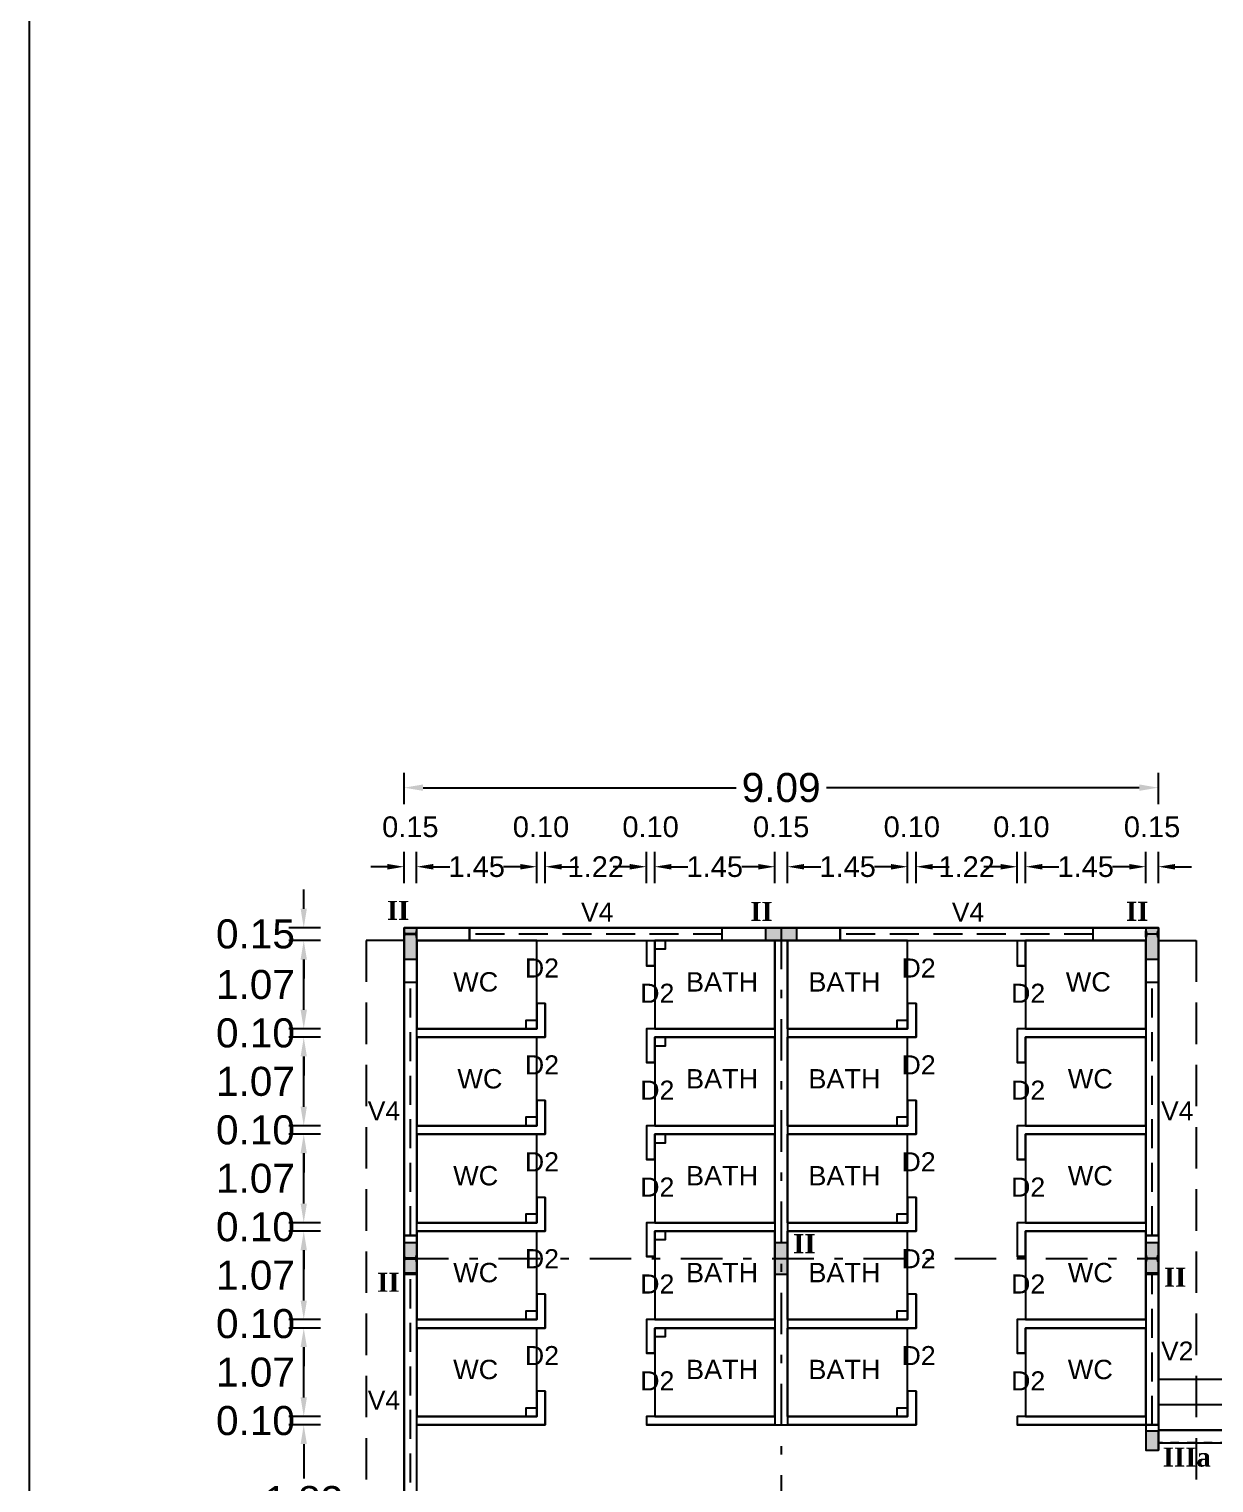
# Model space of a CAD drawing. Header units: metres. Extents: x 3715 to 4596, y 2418 to 2709.
# Drawn here: x 4028.15 to 4042.43, y 2505.42 to 2522.95 of the extents above; entities that cross this region are included whole.
import ezdxf

# ---------------------------------------------------------------- set-up
doc = ezdxf.new("R2010")
doc.units = ezdxf.units.M
doc.header["$MEASUREMENT"] = 0
doc.linetypes.add('DASHDOT', pattern=[1, 0.5, -0.25, 0, -0.25])
doc.linetypes.add('DASHED', pattern=[0.75, 0.5, -0.25])
for name, color, linetype in [('BLK_6_FLR_0_BLT_UP_AREA', 46, 'Continuous'), ('BLK_6_FLR_0_CARPET_AREA', 46, 'Continuous'), ('BLK_6_FLR_0_WASH', 55, 'Continuous'), ('BLK_6_FLR_0_WATER_CLOSET', 2, 'Continuous')]:
    doc.layers.add(name, color=color, linetype=linetype)
doc.styles.add('notes', font='arial.ttf')
doc.styles.get("Standard").update_dxf_attribs({"font": 'arial.ttf'})
doc.styles.add('Times New Roman$101', font='timesbd.ttf', dxfattribs={"height": 3.024})
doc.dimstyles.get("Standard").update_dxf_attribs({"dimtxt": 0.35, "dimasz": 0.23, "dimexe": 0.18, "dimexo": 0.0625, "dimgap": 0.09, "dimtad": 0, "dimtih": 1, "dimtoh": 1, "dimzin": 0, "dimdsep": 46, "dimtxsty": 'Standard', "dimcen": 0.09, "dimadec": 0, "dimazin": 0, "dimtfac": 1, "dimtofl": 0, "dimtmove": 2, "dimatfit": 3, "dimfxl": 0, "dimtolj": 1, "dimtzin": 0, "dimarcsym": 0})

# ---------------------------------------------------------------- blocks, each defined once
blk = doc.blocks.new('A$C459ead1b')
blk.add_lwpolyline([(-6, 1.5), (-6, -1.5), (-5.93, -1.5, 0.373885), (-5.76, -1.35), (-5.63, -0.41, -0.373885), (-5.27, -0.1), (-0.73, -0.1, -0.373885), (-0.37, -0.41), (-0.24, -1.35, 0.373885), (-0.07, -1.5), (0, -1.5), (0, 1.5), (-0.07, 1.5, 0.373885), (-0.24, 1.35), (-0.37, 0.41, -0.373885), (-0.73, 0.1), (-5.27, 0.1, -0.373885), (-5.63, 0.41), (-5.76, 1.35, 0.373885), (-5.93, 1.5)], format="xyb", close=True)
blk = doc.blocks.new('*D185')
at = {"color": 0, "lineweight": -2, "ltscale": 0.1}
for p, q in [((4031.661, 2506.123), (4031.281, 2506.123)), ((4031.461, 2505.893), (4031.461, 2505.478)), ((4031.461, 2504.525), (4031.461, 2504.94)), ((4031.661, 2504.295), (4031.281, 2504.295))]:
    blk.add_line(p, q, dxfattribs=at)
at = {"color": 0, "ltscale": 0.1}
for points in [[(4031.423, 2505.893), (4031.499, 2505.893), (4031.461, 2506.123)], [(4031.423, 2504.525), (4031.499, 2504.525), (4031.461, 2504.295)]]:
    blk.add_solid(points, dxfattribs=at)
at = {"color": 0, "ltscale": 0.1, "insert": (4031.461, 2505.209), "char_height": 0.35, "attachment_point": 5}
blk.add_mtext('\\A1;1.83', dxfattribs=at)
blk = doc.blocks.new('*D186')
at = {"color": 0, "lineweight": -2, "ltscale": 0.1}
for p, q in [((4031.461, 2506.455), (4031.461, 2506.685)), ((4031.661, 2506.225), (4031.281, 2506.225)), ((4031.661, 2506.123), (4031.281, 2506.123)), ((4031.461, 2505.893), (4031.461, 2505.663))]:
    blk.add_line(p, q, dxfattribs=at)
at = {"color": 0, "ltscale": 0.1}
for points in [[(4031.423, 2506.455), (4031.499, 2506.455), (4031.461, 2506.225)], [(4031.423, 2505.893), (4031.499, 2505.893), (4031.461, 2506.123)]]:
    blk.add_solid(points, dxfattribs=at)
at = {"color": 0, "ltscale": 0.1, "insert": (4030.879, 2506.174), "char_height": 0.35, "attachment_point": 5}
blk.add_mtext('\\A1;0.10', dxfattribs=at)
blk = doc.blocks.new('*D187')
at = {"color": 0, "lineweight": -2, "ltscale": 0.1}
for p, q in [((4031.661, 2507.292), (4031.281, 2507.292)), ((4031.461, 2506.455), (4031.461, 2507.062)), ((4031.661, 2506.225), (4031.281, 2506.225))]:
    blk.add_line(p, q, dxfattribs=at)
at = {"color": 0, "ltscale": 0.1}
for points in [[(4031.423, 2507.062), (4031.499, 2507.062), (4031.461, 2507.292)], [(4031.423, 2506.455), (4031.499, 2506.455), (4031.461, 2506.225)]]:
    blk.add_solid(points, dxfattribs=at)
at = {"color": 0, "ltscale": 0.1, "insert": (4030.879, 2506.758), "char_height": 0.35, "attachment_point": 5}
blk.add_mtext('\\A1;1.07', dxfattribs=at)
blk = doc.blocks.new('*D188')
at = {"color": 0, "lineweight": -2, "ltscale": 0.1}
for p, q in [((4031.461, 2507.623), (4031.461, 2507.853)), ((4031.661, 2507.393), (4031.281, 2507.393)), ((4031.661, 2507.292), (4031.281, 2507.292)), ((4031.461, 2507.062), (4031.461, 2506.832))]:
    blk.add_line(p, q, dxfattribs=at)
at = {"color": 0, "ltscale": 0.1}
for points in [[(4031.423, 2507.623), (4031.499, 2507.623), (4031.461, 2507.393)], [(4031.423, 2507.062), (4031.499, 2507.062), (4031.461, 2507.292)]]:
    blk.add_solid(points, dxfattribs=at)
at = {"color": 0, "ltscale": 0.1, "insert": (4030.879, 2507.343), "char_height": 0.35, "attachment_point": 5}
blk.add_mtext('\\A1;0.10', dxfattribs=at)
blk = doc.blocks.new('*D189')
at = {"color": 0, "lineweight": -2, "ltscale": 0.1}
for p, q in [((4031.661, 2508.46), (4031.281, 2508.46)), ((4031.461, 2507.623), (4031.461, 2508.23)), ((4031.661, 2507.393), (4031.281, 2507.393))]:
    blk.add_line(p, q, dxfattribs=at)
at = {"color": 0, "ltscale": 0.1}
for points in [[(4031.423, 2508.23), (4031.499, 2508.23), (4031.461, 2508.46)], [(4031.423, 2507.623), (4031.499, 2507.623), (4031.461, 2507.393)]]:
    blk.add_solid(points, dxfattribs=at)
at = {"color": 0, "ltscale": 0.1, "insert": (4030.879, 2507.927), "char_height": 0.35, "attachment_point": 5}
blk.add_mtext('\\A1;1.07', dxfattribs=at)
blk = doc.blocks.new('*D190')
at = {"color": 0, "lineweight": -2, "ltscale": 0.1}
for p, q in [((4031.461, 2508.792), (4031.461, 2509.022)), ((4031.661, 2508.562), (4031.281, 2508.562)), ((4031.661, 2508.46), (4031.281, 2508.46)), ((4031.461, 2508.23), (4031.461, 2508))]:
    blk.add_line(p, q, dxfattribs=at)
at = {"color": 0, "ltscale": 0.1}
for points in [[(4031.423, 2508.792), (4031.499, 2508.792), (4031.461, 2508.562)], [(4031.423, 2508.23), (4031.499, 2508.23), (4031.461, 2508.46)]]:
    blk.add_solid(points, dxfattribs=at)
at = {"color": 0, "ltscale": 0.1, "insert": (4030.879, 2508.511), "char_height": 0.35, "attachment_point": 5}
blk.add_mtext('\\A1;0.10', dxfattribs=at)
blk = doc.blocks.new('*D191')
at = {"color": 0, "lineweight": -2, "ltscale": 0.1}
for p, q in [((4031.661, 2509.629), (4031.281, 2509.629)), ((4031.461, 2508.792), (4031.461, 2509.399)), ((4031.661, 2508.562), (4031.281, 2508.562))]:
    blk.add_line(p, q, dxfattribs=at)
at = {"color": 0, "ltscale": 0.1}
for points in [[(4031.423, 2509.399), (4031.499, 2509.399), (4031.461, 2509.629)], [(4031.423, 2508.792), (4031.499, 2508.792), (4031.461, 2508.562)]]:
    blk.add_solid(points, dxfattribs=at)
at = {"color": 0, "ltscale": 0.1, "insert": (4030.879, 2509.095), "char_height": 0.35, "attachment_point": 5}
blk.add_mtext('\\A1;1.07', dxfattribs=at)
blk = doc.blocks.new('*D192')
at = {"color": 0, "lineweight": -2, "ltscale": 0.1}
for p, q in [((4031.461, 2509.96), (4031.461, 2510.19)), ((4031.661, 2509.73), (4031.281, 2509.73)), ((4031.661, 2509.629), (4031.281, 2509.629)), ((4031.461, 2509.399), (4031.461, 2509.169))]:
    blk.add_line(p, q, dxfattribs=at)
at = {"color": 0, "ltscale": 0.1}
for points in [[(4031.423, 2509.96), (4031.499, 2509.96), (4031.461, 2509.73)], [(4031.423, 2509.399), (4031.499, 2509.399), (4031.461, 2509.629)]]:
    blk.add_solid(points, dxfattribs=at)
at = {"color": 0, "ltscale": 0.1, "insert": (4030.879, 2509.679), "char_height": 0.35, "attachment_point": 5}
blk.add_mtext('\\A1;0.10', dxfattribs=at)
blk = doc.blocks.new('*D193')
at = {"color": 0, "lineweight": -2, "ltscale": 0.1}
for p, q in [((4031.661, 2510.797), (4031.281, 2510.797)), ((4031.461, 2509.96), (4031.461, 2510.567)), ((4031.661, 2509.73), (4031.281, 2509.73))]:
    blk.add_line(p, q, dxfattribs=at)
at = {"color": 0, "ltscale": 0.1}
for points in [[(4031.423, 2510.567), (4031.499, 2510.567), (4031.461, 2510.797)], [(4031.423, 2509.96), (4031.499, 2509.96), (4031.461, 2509.73)]]:
    blk.add_solid(points, dxfattribs=at)
at = {"color": 0, "ltscale": 0.1, "insert": (4030.879, 2510.264), "char_height": 0.35, "attachment_point": 5}
blk.add_mtext('\\A1;1.07', dxfattribs=at)
blk = doc.blocks.new('*D194')
at = {"color": 0, "lineweight": -2, "ltscale": 0.1}
for p, q in [((4031.461, 2511.129), (4031.461, 2511.359)), ((4031.661, 2510.899), (4031.281, 2510.899)), ((4031.661, 2510.797), (4031.281, 2510.797)), ((4031.461, 2510.567), (4031.461, 2510.337))]:
    blk.add_line(p, q, dxfattribs=at)
at = {"color": 0, "ltscale": 0.1}
for points in [[(4031.423, 2511.129), (4031.499, 2511.129), (4031.461, 2510.899)], [(4031.423, 2510.567), (4031.499, 2510.567), (4031.461, 2510.797)]]:
    blk.add_solid(points, dxfattribs=at)
at = {"color": 0, "ltscale": 0.1, "insert": (4030.879, 2510.848), "char_height": 0.35, "attachment_point": 5}
blk.add_mtext('\\A1;0.10', dxfattribs=at)
blk = doc.blocks.new('*D195')
at = {"color": 0, "lineweight": -2, "ltscale": 0.1}
for p, q in [((4031.661, 2511.965), (4031.281, 2511.965)), ((4031.461, 2511.129), (4031.461, 2511.735)), ((4031.661, 2510.899), (4031.281, 2510.899))]:
    blk.add_line(p, q, dxfattribs=at)
at = {"color": 0, "ltscale": 0.1}
for points in [[(4031.423, 2511.735), (4031.499, 2511.735), (4031.461, 2511.965)], [(4031.423, 2511.129), (4031.499, 2511.129), (4031.461, 2510.899)]]:
    blk.add_solid(points, dxfattribs=at)
at = {"color": 0, "ltscale": 0.1, "insert": (4030.879, 2511.432), "char_height": 0.35, "attachment_point": 5}
blk.add_mtext('\\A1;1.07', dxfattribs=at)
blk = doc.blocks.new('*D196')
at = {"color": 0, "lineweight": -2, "ltscale": 0.1}
for p, q in [((4031.461, 2512.348), (4031.461, 2512.578)), ((4031.661, 2512.118), (4031.281, 2512.118)), ((4031.661, 2511.965), (4031.281, 2511.965)), ((4031.461, 2511.735), (4031.461, 2511.505))]:
    blk.add_line(p, q, dxfattribs=at)
at = {"color": 0, "ltscale": 0.1}
for points in [[(4031.423, 2512.348), (4031.499, 2512.348), (4031.461, 2512.118)], [(4031.423, 2511.735), (4031.499, 2511.735), (4031.461, 2511.965)]]:
    blk.add_solid(points, dxfattribs=at)
at = {"color": 0, "ltscale": 0.1, "insert": (4030.879, 2512.042), "char_height": 0.35, "attachment_point": 5}
blk.add_mtext('\\A1;0.15', dxfattribs=at)
blk = doc.blocks.new('*D55')
at = {"color": 0, "lineweight": -2, "ltscale": 0.1}
for p, q in [((4032.67, 2512.654), (4032.67, 2513.034)), ((4032.822, 2512.654), (4032.822, 2513.034)), ((4032.47, 2512.854), (4032.27, 2512.854)), ((4033.022, 2512.854), (4033.222, 2512.854))]:
    blk.add_line(p, q, dxfattribs=at)
at = {"color": 0, "ltscale": 0.1}
for points in [[(4032.47, 2512.887), (4032.47, 2512.82), (4032.67, 2512.854)], [(4033.022, 2512.887), (4033.022, 2512.82), (4032.822, 2512.854)]]:
    blk.add_solid(points, dxfattribs=at)
at = {"color": 0, "ltscale": 0.1, "insert": (4032.746, 2513.334), "char_height": 0.25, "attachment_point": 5}
blk.add_mtext('\\A1;0.15', dxfattribs=at)
blk = doc.blocks.new('*D197')
at = {"color": 0, "lineweight": -2, "ltscale": 0.1}
for p, q in [((4032.822, 2512.654), (4032.822, 2513.034)), ((4034.27, 2512.654), (4034.27, 2513.034)), ((4033.022, 2512.854), (4033.142, 2512.854)), ((4034.07, 2512.854), (4033.95, 2512.854))]:
    blk.add_line(p, q, dxfattribs=at)
at = {"color": 0, "ltscale": 0.1}
for points in [[(4033.022, 2512.887), (4033.022, 2512.82), (4032.822, 2512.854)], [(4034.07, 2512.887), (4034.07, 2512.82), (4034.27, 2512.854)]]:
    blk.add_solid(points, dxfattribs=at)
at = {"color": 0, "ltscale": 0.1, "insert": (4033.546, 2512.854), "char_height": 0.25, "attachment_point": 5}
blk.add_mtext('\\A1;1.45', dxfattribs=at)
blk = doc.blocks.new('*D198')
at = {"color": 0, "lineweight": -2, "ltscale": 0.1}
for p, q in [((4034.27, 2512.654), (4034.27, 2513.034)), ((4034.372, 2512.654), (4034.372, 2513.034)), ((4034.07, 2512.854), (4033.87, 2512.854)), ((4034.572, 2512.854), (4034.772, 2512.854))]:
    blk.add_line(p, q, dxfattribs=at)
at = {"color": 0, "ltscale": 0.1}
for points in [[(4034.07, 2512.887), (4034.07, 2512.82), (4034.27, 2512.854)], [(4034.572, 2512.887), (4034.572, 2512.82), (4034.372, 2512.854)]]:
    blk.add_solid(points, dxfattribs=at)
at = {"color": 0, "ltscale": 0.1, "insert": (4034.321, 2513.334), "char_height": 0.25, "attachment_point": 5}
blk.add_mtext('\\A1;0.10', dxfattribs=at)
blk = doc.blocks.new('*D199')
at = {"color": 0, "lineweight": -2, "ltscale": 0.1}
for p, q in [((4034.372, 2512.654), (4034.372, 2513.034)), ((4035.591, 2512.654), (4035.591, 2513.034)), ((4034.572, 2512.854), (4034.58, 2512.854)), ((4035.391, 2512.854), (4035.383, 2512.854))]:
    blk.add_line(p, q, dxfattribs=at)
at = {"color": 0, "ltscale": 0.1}
for points in [[(4034.572, 2512.887), (4034.572, 2512.82), (4034.372, 2512.854)], [(4035.391, 2512.887), (4035.391, 2512.82), (4035.591, 2512.854)]]:
    blk.add_solid(points, dxfattribs=at)
at = {"color": 0, "ltscale": 0.1, "insert": (4034.981, 2512.854), "char_height": 0.25, "attachment_point": 5}
blk.add_mtext('\\A1;1.22', dxfattribs=at)
blk = doc.blocks.new('*D200')
at = {"color": 0, "lineweight": -2, "ltscale": 0.1}
for p, q in [((4035.591, 2512.654), (4035.591, 2513.034)), ((4035.692, 2512.654), (4035.692, 2513.034)), ((4035.391, 2512.854), (4035.191, 2512.854)), ((4035.892, 2512.854), (4036.092, 2512.854))]:
    blk.add_line(p, q, dxfattribs=at)
at = {"color": 0, "ltscale": 0.1}
for points in [[(4035.391, 2512.887), (4035.391, 2512.82), (4035.591, 2512.854)], [(4035.892, 2512.887), (4035.892, 2512.82), (4035.692, 2512.854)]]:
    blk.add_solid(points, dxfattribs=at)
at = {"color": 0, "ltscale": 0.1, "insert": (4035.642, 2513.334), "char_height": 0.25, "attachment_point": 5}
blk.add_mtext('\\A1;0.10', dxfattribs=at)
blk = doc.blocks.new('*D201')
at = {"color": 0, "lineweight": -2, "ltscale": 0.1}
for p, q in [((4035.692, 2512.654), (4035.692, 2513.034)), ((4037.14, 2512.654), (4037.14, 2513.034)), ((4035.892, 2512.854), (4036.012, 2512.854)), ((4036.94, 2512.854), (4036.82, 2512.854))]:
    blk.add_line(p, q, dxfattribs=at)
at = {"color": 0, "ltscale": 0.1}
for points in [[(4035.892, 2512.887), (4035.892, 2512.82), (4035.692, 2512.854)], [(4036.94, 2512.887), (4036.94, 2512.82), (4037.14, 2512.854)]]:
    blk.add_solid(points, dxfattribs=at)
at = {"color": 0, "ltscale": 0.1, "insert": (4036.416, 2512.854), "char_height": 0.25, "attachment_point": 5}
blk.add_mtext('\\A1;1.45', dxfattribs=at)
blk = doc.blocks.new('*D202')
at = {"color": 0, "lineweight": -2, "ltscale": 0.1}
for p, q in [((4037.14, 2512.654), (4037.14, 2513.034)), ((4037.293, 2512.654), (4037.293, 2513.034)), ((4036.94, 2512.854), (4036.74, 2512.854)), ((4037.493, 2512.854), (4037.693, 2512.854))]:
    blk.add_line(p, q, dxfattribs=at)
at = {"color": 0, "ltscale": 0.1}
for points in [[(4036.94, 2512.887), (4036.94, 2512.82), (4037.14, 2512.854)], [(4037.493, 2512.887), (4037.493, 2512.82), (4037.293, 2512.854)]]:
    blk.add_solid(points, dxfattribs=at)
at = {"color": 0, "ltscale": 0.1, "insert": (4037.216, 2513.334), "char_height": 0.25, "attachment_point": 5}
blk.add_mtext('\\A1;0.15', dxfattribs=at)
blk = doc.blocks.new('*D203')
at = {"color": 0, "lineweight": -2, "ltscale": 0.1}
for p, q in [((4037.293, 2512.654), (4037.293, 2513.034)), ((4038.74, 2512.654), (4038.74, 2513.034)), ((4037.493, 2512.854), (4037.613, 2512.854)), ((4038.54, 2512.854), (4038.42, 2512.854))]:
    blk.add_line(p, q, dxfattribs=at)
at = {"color": 0, "ltscale": 0.1}
for points in [[(4037.493, 2512.887), (4037.493, 2512.82), (4037.293, 2512.854)], [(4038.54, 2512.887), (4038.54, 2512.82), (4038.74, 2512.854)]]:
    blk.add_solid(points, dxfattribs=at)
at = {"color": 0, "ltscale": 0.1, "insert": (4038.017, 2512.854), "char_height": 0.25, "attachment_point": 5}
blk.add_mtext('\\A1;1.45', dxfattribs=at)
blk = doc.blocks.new('*D204')
at = {"color": 0, "lineweight": -2, "ltscale": 0.1}
for p, q in [((4038.74, 2512.654), (4038.74, 2513.034)), ((4038.842, 2512.654), (4038.842, 2513.034)), ((4038.54, 2512.854), (4038.34, 2512.854)), ((4039.042, 2512.854), (4039.242, 2512.854))]:
    blk.add_line(p, q, dxfattribs=at)
at = {"color": 0, "ltscale": 0.1}
for points in [[(4038.54, 2512.887), (4038.54, 2512.82), (4038.74, 2512.854)], [(4039.042, 2512.887), (4039.042, 2512.82), (4038.842, 2512.854)]]:
    blk.add_solid(points, dxfattribs=at)
at = {"color": 0, "ltscale": 0.1, "insert": (4038.791, 2513.334), "char_height": 0.25, "attachment_point": 5}
blk.add_mtext('\\A1;0.10', dxfattribs=at)
blk = doc.blocks.new('*D205')
at = {"color": 0, "lineweight": -2, "ltscale": 0.1}
for p, q in [((4038.842, 2512.654), (4038.842, 2513.034)), ((4040.061, 2512.654), (4040.061, 2513.034)), ((4039.042, 2512.854), (4039.05, 2512.854)), ((4039.861, 2512.854), (4039.853, 2512.854))]:
    blk.add_line(p, q, dxfattribs=at)
at = {"color": 0, "ltscale": 0.1}
for points in [[(4039.042, 2512.887), (4039.042, 2512.82), (4038.842, 2512.854)], [(4039.861, 2512.887), (4039.861, 2512.82), (4040.061, 2512.854)]]:
    blk.add_solid(points, dxfattribs=at)
at = {"color": 0, "ltscale": 0.1, "insert": (4039.452, 2512.854), "char_height": 0.25, "attachment_point": 5}
blk.add_mtext('\\A1;1.22', dxfattribs=at)
blk = doc.blocks.new('*D206')
at = {"color": 0, "lineweight": -2, "ltscale": 0.1}
for p, q in [((4040.061, 2512.654), (4040.061, 2513.034)), ((4040.163, 2512.654), (4040.163, 2513.034)), ((4039.861, 2512.854), (4039.661, 2512.854)), ((4040.363, 2512.854), (4040.563, 2512.854))]:
    blk.add_line(p, q, dxfattribs=at)
at = {"color": 0, "ltscale": 0.1}
for points in [[(4039.861, 2512.887), (4039.861, 2512.82), (4040.061, 2512.854)], [(4040.363, 2512.887), (4040.363, 2512.82), (4040.163, 2512.854)]]:
    blk.add_solid(points, dxfattribs=at)
at = {"color": 0, "ltscale": 0.1, "insert": (4040.112, 2513.334), "char_height": 0.25, "attachment_point": 5}
blk.add_mtext('\\A1;0.10', dxfattribs=at)
blk = doc.blocks.new('*D207')
at = {"color": 0, "lineweight": -2, "ltscale": 0.1}
for p, q in [((4040.163, 2512.654), (4040.163, 2513.034)), ((4041.611, 2512.654), (4041.611, 2513.034)), ((4040.363, 2512.854), (4040.483, 2512.854)), ((4041.411, 2512.854), (4041.291, 2512.854))]:
    blk.add_line(p, q, dxfattribs=at)
at = {"color": 0, "ltscale": 0.1}
for points in [[(4040.363, 2512.887), (4040.363, 2512.82), (4040.163, 2512.854)], [(4041.411, 2512.887), (4041.411, 2512.82), (4041.611, 2512.854)]]:
    blk.add_solid(points, dxfattribs=at)
at = {"color": 0, "ltscale": 0.1, "insert": (4040.887, 2512.854), "char_height": 0.25, "attachment_point": 5}
blk.add_mtext('\\A1;1.45', dxfattribs=at)
blk = doc.blocks.new('*D208')
at = {"color": 0, "lineweight": -2, "ltscale": 0.1}
for p, q in [((4041.611, 2512.654), (4041.611, 2513.034)), ((4041.763, 2512.654), (4041.763, 2513.034)), ((4041.411, 2512.854), (4041.211, 2512.854)), ((4041.963, 2512.854), (4042.163, 2512.854))]:
    blk.add_line(p, q, dxfattribs=at)
at = {"color": 0, "ltscale": 0.1}
for points in [[(4041.411, 2512.887), (4041.411, 2512.82), (4041.611, 2512.854)], [(4041.963, 2512.887), (4041.963, 2512.82), (4041.763, 2512.854)]]:
    blk.add_solid(points, dxfattribs=at)
at = {"color": 0, "ltscale": 0.1, "insert": (4041.687, 2513.334), "char_height": 0.25, "attachment_point": 5}
blk.add_mtext('\\A1;0.15', dxfattribs=at)
blk = doc.blocks.new('*D209')
at = {"color": 0, "lineweight": -2, "ltscale": 0.1}
for p, q in [((4032.67, 2513.607), (4032.67, 2513.987)), ((4041.763, 2513.607), (4041.763, 2513.987)), ((4032.9, 2513.807), (4036.672, 2513.807)), ((4041.533, 2513.807), (4037.761, 2513.807))]:
    blk.add_line(p, q, dxfattribs=at)
at = {"color": 0, "ltscale": 0.1}
for points in [[(4032.9, 2513.846), (4032.9, 2513.769), (4032.67, 2513.807)], [(4041.533, 2513.846), (4041.533, 2513.769), (4041.763, 2513.807)]]:
    blk.add_solid(points, dxfattribs=at)
at = {"color": 0, "ltscale": 0.1, "insert": (4037.216, 2513.807), "char_height": 0.35, "attachment_point": 5}
blk.add_mtext('\\A1;9.09', dxfattribs=at)

msp = doc.modelspace()

# ---------------------------------------------------------------- hatches: boundary and pattern name
h = msp.add_hatch(color=1)
h.dxf.hatch_style = 1
h.paths.add_polyline_path([(4032.82224, 2512.1178), (4032.66984, 2512.1178), (4032.66984, 2511.7378), (4032.82224, 2511.7378)])
h = msp.add_hatch(color=1)
h.dxf.hatch_style = 1
h.paths.add_polyline_path([(4037.02644, 2512.1178), (4037.02644, 2511.9654), (4037.40644, 2511.9654), (4037.40644, 2512.1178)])
h = msp.add_hatch(color=1)
h.dxf.hatch_style = 1
h.paths.add_polyline_path([(4041.76304, 2512.1178), (4041.61064, 2512.1178), (4041.61064, 2511.7378), (4041.76304, 2511.7378)])
h = msp.add_hatch(color=1)
h.dxf.hatch_style = 1
h.paths.add_polyline_path([(4032.82224, 2508.32), (4032.66984, 2508.32), (4032.66984, 2507.94), (4032.82224, 2507.94)])
h = msp.add_hatch(color=1)
h.dxf.hatch_style = 1
h.paths.add_polyline_path([(4037.29264, 2508.32), (4037.14024, 2508.32), (4037.14024, 2507.94), (4037.29264, 2507.94)])
h = msp.add_hatch(color=1)
h.dxf.hatch_style = 1
h.paths.add_polyline_path([(4041.76304, 2508.32), (4041.61064, 2508.32), (4041.61064, 2507.94), (4041.76304, 2507.94)])
h = msp.add_hatch(color=1)
h.dxf.hatch_style = 1
h.paths.add_polyline_path([(4041.76304, 2506.0486), (4041.61064, 2506.0486), (4041.61064, 2505.8186), (4041.76304, 2505.8186)])

# ---------------------------------------------------------------- linework, layer by layer
for p, q in [((4032.66984, 2512.1178, 0), (4032.66984, 2511.45741, 0)), ((4033.45724, 2512.1178, 0), (4032.66984, 2512.1178, 0)), ((4033.45724, 2511.9654, 0), (4033.45724, 2512.1178, 0)), ((4037.92764, 2512.1178, 0), (4036.50524, 2512.1178, 0)), ((4036.50524, 2511.9654, 0), (4036.50524, 2512.1178, 0)), ((4037.92764, 2511.9654, 0), (4037.92764, 2512.1178, 0)), ((4041.76304, 2512.1178, 0), (4040.97564, 2512.1178, 0)), ((4040.97564, 2511.9654, 0), (4040.97564, 2512.1178, 0)), ((4041.76304, 2511.45741, 0), (4041.76304, 2512.1178, 0)), ((4033.45724, 2511.9654, 0), (4032.82224, 2511.9654, 0)), ((4032.82224, 2511.9654, 0), (4032.82224, 2511.45741, 0)), ((4035.59084, 2511.9654, 0), (4035.59084, 2511.6606, 0)), ((4035.69244, 2511.9654, 0), (4035.69244, 2511.6606, 0)), ((4037.92764, 2511.9654, 0), (4036.50524, 2511.9654, 0)), ((4037.14024, 2511.9654, 0), (4037.14024, 2506.1234, 0)), ((4037.29264, 2511.9654, 0), (4037.29264, 2506.1234, 0)), ((4040.06124, 2511.9654, 0), (4040.06124, 2511.6606, 0)), ((4040.16284, 2511.9654, 0), (4040.16284, 2511.6606, 0)), ((4041.61064, 2511.9654, 0), (4040.97564, 2511.9654, 0)), ((4041.61064, 2511.9654, 0), (4041.61064, 2511.45741, 0)), ((4035.69244, 2511.6606, 0), (4035.59084, 2511.6606, 0)), ((4040.16284, 2511.6606, 0), (4040.06124, 2511.6606, 0)), ((4032.82224, 2511.45741, 0), (4032.66984, 2511.45741, 0)), ((4041.76304, 2511.45741, 0), (4041.61064, 2511.45741, 0)), ((4034.27004, 2511.2034, 0), (4034.27004, 2510.8986, 0)), ((4034.37164, 2511.2034, 0), (4034.27004, 2511.2034, 0)), ((4034.37164, 2511.2034, 0), (4034.37164, 2510.797, 0)), ((4038.74044, 2511.2034, 0), (4038.74044, 2510.8986, 0)), ((4038.84204, 2511.2034, 0), (4038.74044, 2511.2034, 0)), ((4038.84204, 2511.2034, 0), (4038.84204, 2510.797, 0)), ((4034.27004, 2510.8986, 0), (4032.82224, 2510.8986, 0)), ((4034.37164, 2510.797, 0), (4032.82224, 2510.797, 0)), ((4035.59084, 2510.8986, 0), (4035.59084, 2510.4922, 0)), ((4037.14024, 2510.8986, 0), (4035.59084, 2510.8986, 0)), ((4035.69244, 2510.797, 0), (4035.69244, 2510.4922, 0)), ((4037.14024, 2510.797, 0), (4035.69244, 2510.797, 0)), ((4038.74044, 2510.8986, 0), (4037.29264, 2510.8986, 0)), ((4038.84204, 2510.797, 0), (4037.29264, 2510.797, 0)), ((4040.06124, 2510.8986, 0), (4040.06124, 2510.4922, 0)), ((4041.61064, 2510.8986, 0), (4040.06124, 2510.8986, 0)), ((4040.16284, 2510.797, 0), (4040.16284, 2510.4922, 0)), ((4041.61064, 2510.797, 0), (4040.16284, 2510.797, 0)), ((4035.69244, 2510.4922, 0), (4035.59084, 2510.4922, 0)), ((4040.16284, 2510.4922, 0), (4040.06124, 2510.4922, 0)), ((4034.27004, 2510.035, 0), (4034.27004, 2509.7302, 0)), ((4034.37164, 2510.035, 0), (4034.27004, 2510.035, 0)), ((4034.37164, 2510.035, 0), (4034.37164, 2509.6286, 0)), ((4038.74044, 2510.035, 0), (4038.74044, 2509.7302, 0)), ((4038.84204, 2510.035, 0), (4038.74044, 2510.035, 0)), ((4038.84204, 2510.035, 0), (4038.84204, 2509.6286, 0)), ((4034.27004, 2509.7302, 0), (4032.82224, 2509.7302, 0)), ((4035.59084, 2509.7302, 0), (4035.59084, 2509.3238, 0)), ((4037.14024, 2509.7302, 0), (4035.59084, 2509.7302, 0)), ((4038.74044, 2509.7302, 0), (4037.29264, 2509.7302, 0)), ((4040.06124, 2509.7302, 0), (4040.06124, 2509.3238, 0)), ((4041.61064, 2509.7302, 0), (4040.06124, 2509.7302, 0)), ((4034.37164, 2509.6286, 0), (4032.82224, 2509.6286, 0)), ((4035.69244, 2509.6286, 0), (4035.69244, 2509.3238, 0)), ((4037.14024, 2509.6286, 0), (4035.69244, 2509.6286, 0)), ((4038.84204, 2509.6286, 0), (4037.29264, 2509.6286, 0)), ((4040.16284, 2509.6286, 0), (4040.16284, 2509.3238, 0)), ((4041.61064, 2509.6286, 0), (4040.16284, 2509.6286, 0)), ((4035.69244, 2509.3238, 0), (4035.59084, 2509.3238, 0)), ((4040.16284, 2509.3238, 0), (4040.06124, 2509.3238, 0)), ((4034.27004, 2508.8666, 0), (4034.27004, 2508.5618, 0)), ((4034.37164, 2508.8666, 0), (4034.27004, 2508.8666, 0)), ((4034.37164, 2508.8666, 0), (4034.37164, 2508.4602, 0)), ((4038.74044, 2508.8666, 0), (4038.74044, 2508.5618, 0)), ((4038.84204, 2508.8666, 0), (4038.74044, 2508.8666, 0)), ((4038.84204, 2508.8666, 0), (4038.84204, 2508.4602, 0)), ((4034.27004, 2508.5618, 0), (4032.82224, 2508.5618, 0)), ((4035.59084, 2508.5618, 0), (4035.59084, 2508.1554, 0)), ((4037.14024, 2508.5618, 0), (4035.59084, 2508.5618, 0)), ((4038.74044, 2508.5618, 0), (4037.29264, 2508.5618, 0)), ((4040.06124, 2508.5618, 0), (4040.06124, 2508.1554, 0)), ((4041.61064, 2508.5618, 0), (4040.06124, 2508.5618, 0)), ((4032.66984, 2508.40941, 0), (4032.66984, 2507.9522, 0)), ((4032.82224, 2508.40941, 0), (4032.66984, 2508.40941, 0)), ((4034.37164, 2508.4602, 0), (4032.82224, 2508.4602, 0)), ((4032.82224, 2508.40941, 0), (4032.82224, 2507.9522, 0)), ((4035.69244, 2508.4602, 0), (4035.69244, 2508.1554, 0)), ((4037.14024, 2508.4602, 0), (4035.69244, 2508.4602, 0)), ((4038.84204, 2508.4602, 0), (4037.29264, 2508.4602, 0)), ((4040.16284, 2508.4602, 0), (4040.16284, 2508.1554, 0)), ((4041.61064, 2508.4602, 0), (4040.16284, 2508.4602, 0)), ((4041.61064, 2508.40941, 0), (4041.61064, 2507.9522, 0)), ((4041.76304, 2508.40941, 0), (4041.61064, 2508.40941, 0)), ((4041.76304, 2508.40941, 0), (4041.76304, 2507.9522, 0)), ((4035.69244, 2508.1554, 0), (4035.59084, 2508.1554, 0)), ((4040.16284, 2508.1554, 0), (4040.06124, 2508.1554, 0)), ((4032.82224, 2507.9522, 0), (4032.66984, 2507.9522, 0)), ((4041.76304, 2507.9522, 0), (4041.61064, 2507.9522, 0)), ((4034.27004, 2507.6982, 0), (4034.27004, 2507.3934, 0)), ((4034.37164, 2507.6982, 0), (4034.27004, 2507.6982, 0)), ((4034.37164, 2507.6982, 0), (4034.37164, 2507.2918, 0)), ((4038.74044, 2507.6982, 0), (4038.74044, 2507.3934, 0)), ((4038.84204, 2507.6982, 0), (4038.74044, 2507.6982, 0)), ((4038.84204, 2507.6982, 0), (4038.84204, 2507.2918, 0)), ((4034.27004, 2507.3934, 0), (4032.82224, 2507.3934, 0)), ((4034.37164, 2507.2918, 0), (4032.82224, 2507.2918, 0)), ((4035.59084, 2507.3934, 0), (4035.59084, 2506.987, 0)), ((4037.14024, 2507.3934, 0), (4035.59084, 2507.3934, 0)), ((4035.69244, 2507.2918, 0), (4035.69244, 2506.987, 0)), ((4037.14024, 2507.2918, 0), (4035.69244, 2507.2918, 0)), ((4038.74044, 2507.3934, 0), (4037.29264, 2507.3934, 0)), ((4038.84204, 2507.2918, 0), (4037.29264, 2507.2918, 0)), ((4040.06124, 2507.3934, 0), (4040.06124, 2506.987, 0)), ((4041.61064, 2507.3934, 0), (4040.06124, 2507.3934, 0)), ((4040.16284, 2507.2918, 0), (4040.16284, 2506.987, 0)), ((4041.61064, 2507.2918, 0), (4040.16284, 2507.2918, 0)), ((4035.69244, 2506.987, 0), (4035.59084, 2506.987, 0)), ((4040.16284, 2506.987, 0), (4040.06124, 2506.987, 0)), ((4044.81104, 2506.66952), (4041.76304, 2506.66952)), ((4034.27004, 2506.5298, 0), (4034.27004, 2506.225, 0)), ((4034.37164, 2506.5298, 0), (4034.27004, 2506.5298, 0)), ((4034.37164, 2506.5298, 0), (4034.37164, 2506.1234, 0)), ((4038.74044, 2506.5298, 0), (4038.74044, 2506.225, 0)), ((4038.84204, 2506.5298, 0), (4038.74044, 2506.5298, 0)), ((4038.84204, 2506.5298, 0), (4038.84204, 2506.1234, 0)), ((4044.81104, 2506.36472), (4041.76304, 2506.36472)), ((4034.27004, 2506.225, 0), (4032.82224, 2506.225, 0)), ((4035.59084, 2506.225, 0), (4035.59084, 2506.1234, 0)), ((4037.14024, 2506.225, 0), (4035.59084, 2506.225, 0)), ((4038.74044, 2506.225, 0), (4037.29264, 2506.225, 0)), ((4040.06124, 2506.225, 0), (4040.06124, 2506.1234, 0)), ((4041.61064, 2506.225, 0), (4040.06124, 2506.225, 0)), ((4034.37164, 2506.1234, 0), (4032.82224, 2506.1234, 0)), ((4037.14024, 2506.1234, 0), (4035.59084, 2506.1234, 0)), ((4037.14024, 2506.1234, 0), (4037.29264, 2506.1234, 0)), ((4038.84204, 2506.1234, 0), (4037.29264, 2506.1234, 0)), ((4041.61064, 2506.1234, 0), (4040.06124, 2506.1234, 0)), ((4041.61064, 2506.1234, 0), (4041.61064, 2505.8186, 0)), ((4041.76304, 2506.1234, 0), (4041.61064, 2506.1234, 0)), ((4041.76304, 2506.1234, 0), (4041.76304, 2505.8186, 0)), ((4044.81104, 2506.05992), (4041.76304, 2506.05992)), ((4041.61064, 2505.8186, 0), (4041.76304, 2505.8186, 0))]:
    msp.add_line(p, q)
at = {"linetype": 'DASHDOT'}
for p, q in [((4037.21644, 2512.1178, 0), (4037.21644, 2504.1422, 0)), ((4032.70794, 2508.13, 0), (4041.61064, 2508.13, 0))]:
    msp.add_line(p, q, dxfattribs=at)
at = {"linetype": 'DASHED', "ltscale": 0.02}
msp.add_line((4044.81104, 2505.9075), (4041.76304, 2505.9075, 0), dxfattribs=at)
at = {"ltscale": 0.1}
msp.add_lwpolyline([(4028.15012, 2494.21817), (4146.15012, 2494.21817), (4146.15012, 2575.52744), (4028.15012, 2575.52744)], close=True, dxfattribs=at)
at = {"color": 1, "elevation": 0}
for points in [[(4032.82224, 2512.1178), (4032.66984, 2512.1178), (4032.66984, 2511.7378), (4032.82224, 2511.7378)], [(4032.82224, 2508.32), (4032.66984, 2508.32), (4032.66984, 2507.94), (4032.82224, 2507.94)], [(4037.29264, 2508.32), (4037.14024, 2508.32), (4037.14024, 2507.94), (4037.29264, 2507.94)]]:
    msp.add_lwpolyline(points, close=True, dxfattribs=at)
at = {"linetype": 'Continuous', "ltscale": 0.01, "elevation": 0}
for points in [[(4033.45724, 2512.1178), (4033.45724, 2511.9654), (4036.50524, 2511.9654), (4036.50524, 2512.1178)], [(4037.92764, 2512.1178), (4037.92764, 2511.9654), (4040.97564, 2511.9654), (4040.97564, 2512.1178)], [(4032.82224, 2511.45741), (4032.66984, 2511.45741), (4032.66984, 2508.40941), (4032.82224, 2508.40941)], [(4041.76304, 2511.45741), (4041.61064, 2511.45741), (4041.61064, 2508.40941), (4041.76304, 2508.40941)], [(4032.82224, 2507.9522), (4032.66984, 2507.9522), (4032.66984, 2504.9042), (4032.82224, 2504.9042)], [(4041.76304, 2507.9522), (4041.61064, 2507.9522), (4041.61064, 2506.1234), (4041.76304, 2506.1234)]]:
    msp.add_lwpolyline(points, close=True, dxfattribs=at)
at = {"linetype": 'DASHED', "ltscale": 0.7, "elevation": 0}
for points in [[(4036.50524, 2512.0416), (4033.45724, 2512.0416)], [(4040.97564, 2512.0416), (4037.92764, 2512.0416)], [(4032.74604, 2508.40941), (4032.74604, 2511.45741)], [(4041.68684, 2508.40941), (4041.68684, 2511.45741)], [(4032.74604, 2504.9042), (4032.74604, 2507.9522)], [(4041.68684, 2506.1234), (4041.68684, 2507.9522)]]:
    msp.add_lwpolyline(points, dxfattribs=at)
at = {"color": 1}
for points in [[(4037.02644, 2512.1178), (4037.02644, 2511.9654), (4037.40644, 2511.9654), (4037.40644, 2512.1178)], [(4041.76304, 2512.1178), (4041.61064, 2512.1178), (4041.61064, 2511.7378), (4041.76304, 2511.7378)], [(4041.76304, 2508.32), (4041.61064, 2508.32), (4041.61064, 2507.94), (4041.76304, 2507.94)], [(4041.61064, 2505.8186), (4041.76304, 2505.8186), (4041.76304, 2506.0486), (4041.61064, 2506.0486)]]:
    msp.add_lwpolyline(points, close=True, dxfattribs=at)
at = {"linetype": 'DASHED', "elevation": 0}
for points in [[(4032.66984, 2511.9654), (4032.21264, 2511.9654), (4032.21264, 2504.2946), (4032.66984, 2504.2946)], [(4041.76304, 2511.9654), (4042.22024, 2511.9654), (4042.22024, 2504.2311), (4042.22024, 2504.2311)]]:
    msp.add_lwpolyline(points, dxfattribs=at)
at = {"color": 2}
for points in [[(4037.14024, 2511.9654), (4035.69244, 2511.9654), (4035.69244, 2510.8986), (4037.14024, 2510.8986)], [(4037.14024, 2510.797), (4035.69244, 2510.797), (4035.69244, 2509.7302), (4037.14024, 2509.7302)], [(4038.74044, 2507.2918), (4037.29264, 2507.2918), (4037.29264, 2506.225), (4038.74044, 2506.225)]]:
    msp.add_lwpolyline(points, close=True, dxfattribs=at)
at = {"layer": 'BLK_6_FLR_0_BLT_UP_AREA', "color": 46}
msp.add_lwpolyline([(4059.23445, 2548.9986), (4059.23445, 2545.9506), (4070.41424, 2545.9506), (4070.41424, 2500.9926), (4070.41424, 2500.9926), (4062.34027, 2500.9926), (4062.34027, 2499.1638), (4052.88503, 2499.1638), (4052.88503, 2500.9926), (4044.81104, 2500.9926), (4044.81104, 2504.1422), (4032.66984, 2504.1422), (4032.66984, 2512.1178), (4041.76304, 2512.1178), (4041.76304, 2506.05992), (4044.81104, 2506.05992), (4044.81104, 2543.96939), (4041.76304, 2543.96939), (4041.76304, 2537.975), (4032.66984, 2537.975), (4032.66984, 2545.9506), (4054.99136, 2545.9506), (4054.99136, 2548.9986)], dxfattribs=at)
at = {"layer": 'BLK_6_FLR_0_CARPET_AREA', "color": 46}
msp.add_lwpolyline([(4032.82224, 2504.2946), (4032.82224, 2506.1234), (4034.37164, 2506.1234), (4034.37164, 2506.5298), (4034.27004, 2506.5298), (4034.27004, 2506.225), (4032.82224, 2506.225), (4032.82224, 2507.2918), (4034.37164, 2507.2918), (4034.37164, 2507.6982), (4034.27004, 2507.6982), (4034.27004, 2507.3934), (4032.82224, 2507.3934), (4032.82224, 2508.4602), (4034.37164, 2508.4602), (4034.37164, 2508.8666), (4034.27004, 2508.8666), (4034.27004, 2508.5618), (4032.82224, 2508.5618), (4032.82224, 2509.6286), (4034.37164, 2509.6286), (4034.37164, 2510.035), (4034.27004, 2510.035), (4034.27004, 2509.7302), (4032.82224, 2509.7302), (4032.82224, 2510.797), (4034.37164, 2510.797), (4034.37164, 2511.2034), (4034.27004, 2511.2034), (4034.27004, 2510.8986), (4032.82224, 2510.8986), (4032.82224, 2511.9654), (4035.59084, 2511.9654), (4035.59084, 2511.6606), (4035.69244, 2511.6606), (4035.69244, 2511.9654), (4037.14024, 2511.9654), (4037.14024, 2510.8986), (4035.59084, 2510.8986), (4035.59084, 2510.4922), (4035.69244, 2510.4922), (4035.69244, 2510.797), (4037.14024, 2510.797), (4037.14024, 2509.7302), (4035.59084, 2509.7302), (4035.59084, 2509.3238), (4035.69244, 2509.3238), (4035.69244, 2509.6286), (4037.14024, 2509.6286), (4037.14024, 2508.5618), (4035.59084, 2508.5618), (4035.59084, 2508.1554), (4035.69244, 2508.1554), (4035.69244, 2508.4602), (4037.14024, 2508.4602), (4037.14024, 2507.3934), (4035.59084, 2507.3934), (4035.59084, 2506.987), (4035.69244, 2506.987), (4035.69244, 2507.2918), (4037.14024, 2507.2918), (4037.14024, 2506.225), (4035.59084, 2506.225), (4035.59084, 2506.1234), (4038.84204, 2506.1234), (4038.84204, 2506.5298), (4038.74044, 2506.5298), (4038.74044, 2506.225), (4037.29264, 2506.225), (4037.29264, 2507.2918), (4038.84204, 2507.2918), (4038.84204, 2507.6982), (4038.74044, 2507.6982), (4038.74044, 2507.3934), (4037.29264, 2507.3934), (4037.29264, 2508.4602), (4038.84204, 2508.4602), (4038.84204, 2508.8666), (4038.74044, 2508.8666), (4038.74044, 2508.5618), (4037.29264, 2508.5618), (4037.29264, 2509.6286), (4038.84204, 2509.6286), (4038.84204, 2510.035), (4038.74044, 2510.035), (4038.74044, 2509.7302), (4037.29264, 2509.7302), (4037.29264, 2510.797), (4038.84204, 2510.797), (4038.84204, 2511.2034), (4038.74044, 2511.2034), (4038.74044, 2510.8986), (4037.29264, 2510.8986), (4037.29264, 2511.9654), (4040.06124, 2511.9654), (4040.06124, 2511.6606), (4040.16284, 2511.6606), (4040.16284, 2511.9654), (4041.61064, 2511.9654), (4041.61064, 2510.8986), (4040.06124, 2510.8986), (4040.06124, 2510.4922), (4040.16284, 2510.4922), (4040.16284, 2510.797), (4041.61064, 2510.797), (4041.61064, 2509.7302), (4040.06124, 2509.7302), (4040.06124, 2509.3238), (4040.16284, 2509.3238), (4040.16284, 2509.6286), (4041.61064, 2509.6286), (4041.61064, 2508.5618), (4040.06124, 2508.5618), (4040.06124, 2508.1554), (4040.16284, 2508.1554), (4040.16284, 2508.4602), (4041.61064, 2508.4602), (4041.61064, 2507.3934), (4040.06124, 2507.3934), (4040.06124, 2506.987), (4040.16284, 2506.987), (4040.16284, 2507.2918), (4041.61064, 2507.2918), (4041.61064, 2506.225), (4040.06124, 2506.225), (4040.06124, 2506.1234), (4041.61064, 2506.1234), (4041.61064, 2505.8186), (4041.76304, 2505.8186), (4041.76304, 2505.9075), (4044.81104, 2505.9075)], dxfattribs=at)
at = {"layer": 'BLK_6_FLR_0_WASH', "color": 60, "elevation": 0}
for points in [[(4035.81956, 2511.9654), (4035.81956, 2511.85892), (4035.69244, 2511.85892)], [(4035.81956, 2510.797), (4035.81956, 2510.69052), (4035.69244, 2510.69052)], [(4035.81956, 2509.6286), (4035.81956, 2509.52212), (4035.69244, 2509.52212)], [(4034.14292, 2508.5618), (4034.14292, 2508.66829), (4034.27004, 2508.66829)], [(4038.61332, 2508.5618), (4038.61332, 2508.66829), (4038.74044, 2508.66829)], [(4035.81956, 2508.4602), (4035.81956, 2508.35372), (4035.69244, 2508.35372)], [(4035.81956, 2507.2918), (4035.81956, 2507.18532), (4035.69244, 2507.18532)]]:
    msp.add_lwpolyline(points, dxfattribs=at)
at = {"layer": 'BLK_6_FLR_0_WASH', "color": 60}
for points in [[(4034.14292, 2510.8986), (4034.14292, 2511.00509), (4034.27004, 2511.00509)], [(4038.61332, 2510.8986), (4038.61332, 2511.00509), (4038.74044, 2511.00509)], [(4034.14292, 2509.7302), (4034.14292, 2509.83669), (4034.27004, 2509.83669)], [(4038.61332, 2509.7302), (4038.61332, 2509.83669), (4038.74044, 2509.83669)], [(4034.14292, 2507.3934), (4034.14292, 2507.49989), (4034.27004, 2507.49989)], [(4038.61332, 2507.3934), (4038.61332, 2507.49989), (4038.74044, 2507.49989)], [(4034.14292, 2506.225), (4034.14292, 2506.33149), (4034.27004, 2506.33149)], [(4038.61332, 2506.225), (4038.61332, 2506.33149), (4038.74044, 2506.33149)]]:
    msp.add_lwpolyline(points, dxfattribs=at)
at = {"layer": 'BLK_6_FLR_0_WATER_CLOSET', "color": 1}
for points in [[(4032.82224, 2510.8986), (4034.27004, 2510.8986), (4034.27004, 2511.9654), (4032.82224, 2511.9654)], [(4040.16284, 2510.8986), (4041.61064, 2510.8986), (4041.61064, 2511.9654), (4040.16284, 2511.9654)], [(4032.82224, 2509.7302), (4034.27004, 2509.7302), (4034.27004, 2510.797), (4032.82224, 2510.797)], [(4032.82224, 2508.5618), (4034.27004, 2508.5618), (4034.27004, 2509.6286), (4032.82224, 2509.6286)], [(4040.16284, 2508.5618), (4041.61064, 2508.5618), (4041.61064, 2509.6286), (4040.16284, 2509.6286)], [(4032.82224, 2507.3934), (4034.27004, 2507.3934), (4034.27004, 2508.4602), (4032.82224, 2508.4602)], [(4040.16284, 2507.3934), (4041.61064, 2507.3934), (4041.61064, 2508.4602), (4040.16284, 2508.4602)], [(4032.82224, 2506.225), (4034.27004, 2506.225), (4034.27004, 2507.2918), (4032.82224, 2507.2918)]]:
    msp.add_lwpolyline(points, close=True, dxfattribs=at)
at = {"layer": 'BLK_6_FLR_0_WATER_CLOSET', "color": 2, "elevation": 0}
for points in [[(4038.74044, 2511.9654), (4037.29264, 2511.9654), (4037.29264, 2510.8986), (4038.74044, 2510.8986)], [(4038.74044, 2509.6286), (4037.29264, 2509.6286), (4037.29264, 2508.5618), (4038.74044, 2508.5618)], [(4037.14024, 2508.4602), (4035.69244, 2508.4602), (4035.69244, 2507.3934), (4037.14024, 2507.3934)]]:
    msp.add_lwpolyline(points, close=True, dxfattribs=at)
at = {"layer": 'BLK_6_FLR_0_WATER_CLOSET', "color": 2}
for points in [[(4038.74044, 2510.797), (4037.29264, 2510.797), (4037.29264, 2509.7302), (4038.74044, 2509.7302)], [(4037.14024, 2509.6286), (4035.69244, 2509.6286), (4035.69244, 2508.5618), (4037.14024, 2508.5618)], [(4038.74044, 2508.4602), (4037.29264, 2508.4602), (4037.29264, 2507.3934), (4038.74044, 2507.3934)], [(4037.14024, 2507.2918), (4035.69244, 2507.2918), (4035.69244, 2506.225), (4037.14024, 2506.225)]]:
    msp.add_lwpolyline(points, close=True, dxfattribs=at)
at = {"layer": 'BLK_6_FLR_0_WATER_CLOSET', "color": 1, "elevation": 0}
for points in [[(4040.16284, 2509.7302), (4041.61064, 2509.7302), (4041.61064, 2510.797), (4040.16284, 2510.797)], [(4040.16284, 2506.225), (4041.61064, 2506.225), (4041.61064, 2507.2918), (4040.16284, 2507.2918)]]:
    msp.add_lwpolyline(points, close=True, dxfattribs=at)

# ---------------------------------------------------------------- block references
at = {"yscale": 0.0254, "zscale": 0.0254}
for p, xscale in [((4032.82224, 2512.0416, 0), 0.0254), ((4041.61064, 2512.0416, 0), -0.0254), ((4032.82224, 2508.13, 0), 0.0254), ((4041.61064, 2508.13, 0), -0.0254)]:
    msp.add_blockref('A$C459ead1b', p, dxfattribs=dict(at, xscale=xscale))

# ---------------------------------------------------------------- texts
at = {"color": 7, "style": 'Times New Roman$101'}
for s, p in [('II', (4032.46296, 2512.21241)), ('II', (4036.84345, 2512.20002, 0)), ('II', (4041.37226, 2512.20153)), ('II', (4037.36076, 2508.19416)), ('II', (4032.3459, 2507.72838)), ('II', (4041.8293, 2507.78977)), ('IIIa', (4041.81629, 2505.62097))]:
    msp.add_text(s, height=0.23, dxfattribs=at).set_placement(p)
at = {"style": 'notes'}
for s, p in [('V4', (4034.80311, 2512.19336)), ('V4', (4039.27351, 2512.19336)), ('V4', (4032.23231, 2509.79602)), ('V4', (4041.79497, 2509.79602)), ('V2', (4041.79497, 2506.90042)), ('V4', (4032.23231, 2506.30866))]:
    msp.add_text(s, height=0.2286, dxfattribs=at).set_placement(p)
at = {"ltscale": 0.1, "char_height": 0.23, "attachment_point": 1}
for width, insert in [(0.155315, (4034.12711, 2511.74798, 0)), (0.23, (4038.66742, 2511.74798, 0)), (0.155315, (4035.51782, 2511.44318, 0)), (0.155315, (4039.98822, 2511.44318, 0)), (0.155315, (4034.12711, 2510.57958, 0)), (0.155315, (4038.66742, 2510.57958, 0)), (0.155315, (4035.51782, 2510.27478)), (0.155315, (4039.98822, 2510.27478, 0)), (0.155315, (4034.12711, 2509.41118, 0)), (0.155315, (4038.66742, 2509.41118, 0)), (0.155315, (4035.51782, 2509.10638)), (0.155315, (4039.98822, 2509.10638, 0)), (0.155315, (4034.12711, 2508.24278, 0)), (0.155315, (4038.66742, 2508.24278, 0)), (0.155315, (4035.51782, 2507.93798, 0)), (0.155315, (4039.98822, 2507.93798, 0)), (0.155315, (4034.12711, 2507.07438, 0)), (0.155315, (4038.66742, 2507.07438, 0)), (0.155315, (4035.51782, 2506.76958)), (0.155315, (4039.98822, 2506.76958, 0))]:
    msp.add_mtext_dynamic_manual_height_columns('D2', width=width, gutter_width=1, heights=[0], dxfattribs=dict(at, insert=insert))
at = {"char_height": 0.25, "width": 0.82493, "attachment_point": 1, "style": 'notes'}
for s, insert in [('{\\fArial|b0|i0|c0|p34;\\H0.93371x;WC}', (4033.26228, 2511.58237, 0)), ('{\\fArial|b0|i0|c0|p34;\\H0.93371x;BATH}', (4036.06937, 2511.58237, 0)), ('{\\fArial|b0|i0|c0|p34;\\H0.93371x;BATH}', (4037.54385, 2511.58237, 0)), ('{\\fArial|b0|i0|c0|p34;\\H0.93371x;WC}', (4040.64676, 2511.58237, 0)), ('{\\fArial|b0|i0|c0|p34;\\H0.93371x;WC}', (4033.31308, 2510.41397, 0)), ('{\\fArial|b0|i0|c0|p34;\\H0.93371x;BATH}', (4036.06937, 2510.41397, 0)), ('{\\H0.93371x;BATH}', (4037.54385, 2510.41397, 0)), ('{\\fArial|b0|i0|c0|p34;\\H0.93371x;WC}', (4040.67114, 2510.41397, 0)), ('{\\fArial|b0|i0|c0|p34;\\H0.93371x;WC}', (4033.26228, 2509.24557, 0)), ('{\\fArial|b0|i0|c0|p34;\\H0.93371x;BATH}', (4036.06937, 2509.24557, 0)), ('{\\fArial|b0|i0|c0|p34;\\H0.93371x;BATH}', (4037.54385, 2509.24557, 0)), ('{\\fArial|b0|i0|c0|p34;\\H0.93371x;WC}', (4040.67114, 2509.24557, 0)), ('{\\fArial|b0|i0|c0|p34;\\H0.93371x;WC}', (4033.26228, 2508.07717, 0)), ('{\\fArial|b0|i0|c0|p34;\\H0.93371x;BATH}', (4036.06937, 2508.07717, 0)), ('{\\fArial|b0|i0|c0|p34;\\H0.93371x;BATH}', (4037.54385, 2508.07717, 0)), ('{\\fArial|b0|i0|c0|p34;\\H0.93371x;WC}', (4040.67114, 2508.07717, 0)), ('{\\fArial|b0|i0|c0|p34;\\H0.93371x;WC}', (4033.26228, 2506.90877, 0)), ('{\\fArial|b0|i0|c0|p34;\\H0.93371x;BATH}', (4036.06937, 2506.90877, 0)), ('{\\fArial|b0|i0|c0|p34;\\H0.93371x;BATH}', (4037.54385, 2506.90877, 0)), ('{\\fArial|b0|i0|c0|p34;\\H0.93371x;WC}', (4040.67114, 2506.90877, 0))]:
    msp.add_mtext(s, dxfattribs=dict(at, insert=insert))

# ---------------------------------------------------------------- dimensions: what is measured, and where the dimension line sits
at = {"ltscale": 0.1}
dim = msp.add_linear_dim(base=(4041.76304, 2513.80747), p1=(4032.66984, 2511.78761, 0), p2=(4041.76304, 2511.78761, 0), dimstyle='Standard', dxfattribs=at)
dim.commit()
dim.dimension.update_dxf_attribs({"geometry": '*D209', "text_midpoint": (4037.21644, 2513.80747)})
for base, p1, p2, picture, middle in [((4032.82224, 2512.85365), (4032.66984, 2512.1178, 0), (4032.82224, 2511.9654, 0), '*D55', (4032.74604, 2513.33393)), ((4034.37164, 2512.85365), (4034.27004, 2510.8986, 0), (4034.37164, 2510.90494, 0), '*D198', (4034.32084, 2513.33393)), ((4035.69244, 2512.85365), (4035.59084, 2511.9654, 0), (4035.69244, 2511.9654, 0), '*D200', (4035.64164, 2513.33393)), ((4037.29264, 2512.85365), (4037.14024, 2511.9654, 0), (4037.29264, 2511.9654, 0), '*D202', (4037.21644, 2513.33393)), ((4038.84204, 2512.85365), (4038.74044, 2511.2034, 0), (4038.84204, 2511.2034, 0), '*D204', (4038.79124, 2513.33393)), ((4040.16284, 2512.85365), (4040.06124, 2511.6606, 0), (4040.16284, 2511.6606, 0), '*D206', (4040.11204, 2513.33393)), ((4041.76304, 2512.85365), (4041.61064, 2511.9654, 0), (4041.76304, 2511.88693, 0), '*D208', (4041.68684, 2513.33393)), ((4037.14024, 2512.85365), (4035.69244, 2511.9654, 0), (4037.14024, 2511.9654, 0), '*D201', (4036.41634, 2512.85365)), ((4041.61064, 2512.85365), (4040.16284, 2511.6606, 0), (4041.61064, 2511.9654, 0), '*D207', (4040.88674, 2512.85365))]:
    dim = msp.add_linear_dim(base=base, p1=p1, p2=p2, dimstyle='Standard', override={"dimtxt": 0.25, "dimasz": 0.2}, dxfattribs=at)
    dim.commit()
    dim.dimension.update_dxf_attribs({"geometry": picture, "text_midpoint": middle})
for base, p1, p2, picture, middle in [((4034.27004, 2512.85365), (4032.82224, 2511.9654, 0), (4034.27004, 2510.8986, 0), '*D197', (4033.54614, 2512.85365)), ((4035.59084, 2512.85365), (4034.37164, 2510.90494, 0), (4035.59084, 2511.9654, 0), '*D199', (4034.98124, 2512.85365)), ((4038.74044, 2512.85365), (4037.29264, 2511.9654, 0), (4038.74044, 2511.2034, 0), '*D203', (4038.01654, 2512.85365)), ((4040.06124, 2512.85365), (4038.84204, 2511.2034, 0), (4040.06124, 2511.6606, 0), '*D205', (4039.45164, 2512.85365))]:
    dim = msp.add_linear_dim(base=base, p1=p1, p2=p2, dimstyle='Standard', override={"dimtxt": 0.25, "dimasz": 0.2}, dxfattribs=at)
    dim.commit()
    dim.dimension.update_dxf_attribs({"geometry": picture, "text_midpoint": middle, "dimtype": 160})
for base, p1, p2, picture, middle in [((4031.46099, 2512.1178), (4032.82224, 2511.9654, 0), (4032.66984, 2512.1178, 0), '*D196', (4030.87859, 2512.0416)), ((4031.46099, 2511.9654), (4032.82224, 2510.8986, 0), (4032.82224, 2511.9654, 0), '*D195', (4030.87859, 2511.432)), ((4031.46099, 2510.8986), (4032.82224, 2510.797, 0), (4032.82224, 2510.8986, 0), '*D194', (4030.87859, 2510.8478)), ((4031.46099, 2510.797), (4032.82224, 2509.7302, 0), (4032.82224, 2510.797, 0), '*D193', (4030.87859, 2510.2636)), ((4031.46099, 2509.7302), (4032.82224, 2509.6286, 0), (4032.82224, 2509.7302, 0), '*D192', (4030.87859, 2509.6794)), ((4031.46099, 2509.6286), (4032.82224, 2508.5618, 0), (4032.82224, 2509.6286, 0), '*D191', (4030.87859, 2509.0952)), ((4031.46099, 2508.5618), (4032.82224, 2508.4602, 0), (4032.82224, 2508.5618, 0), '*D190', (4030.87859, 2508.511)), ((4031.46099, 2508.4602), (4033.11102, 2507.3934, 0), (4032.82224, 2508.4602, 0), '*D189', (4030.87859, 2507.9268)), ((4031.46099, 2507.3934), (4033.12213, 2507.2918, 0), (4033.11102, 2507.3934, 0), '*D188', (4030.87859, 2507.3426)), ((4031.46099, 2507.2918), (4033.08882, 2506.225, 0), (4033.12213, 2507.2918, 0), '*D187', (4030.87859, 2506.7584)), ((4031.46099, 2506.225), (4033.08882, 2506.1234, 0), (4033.08882, 2506.225, 0), '*D186', (4030.87859, 2506.1742)), ((4031.46099, 2506.1234), (4032.88858, 2504.2946, 0), (4033.08882, 2506.1234, 0), '*D185', (4031.46099, 2505.209))]:
    dim = msp.add_linear_dim(base=base, p1=p1, p2=p2, angle=90, dimstyle='Standard', dxfattribs=at)
    dim.commit()
    dim.dimension.update_dxf_attribs({"geometry": picture, "text_midpoint": middle})

doc.saveas('drawing.dxf')
